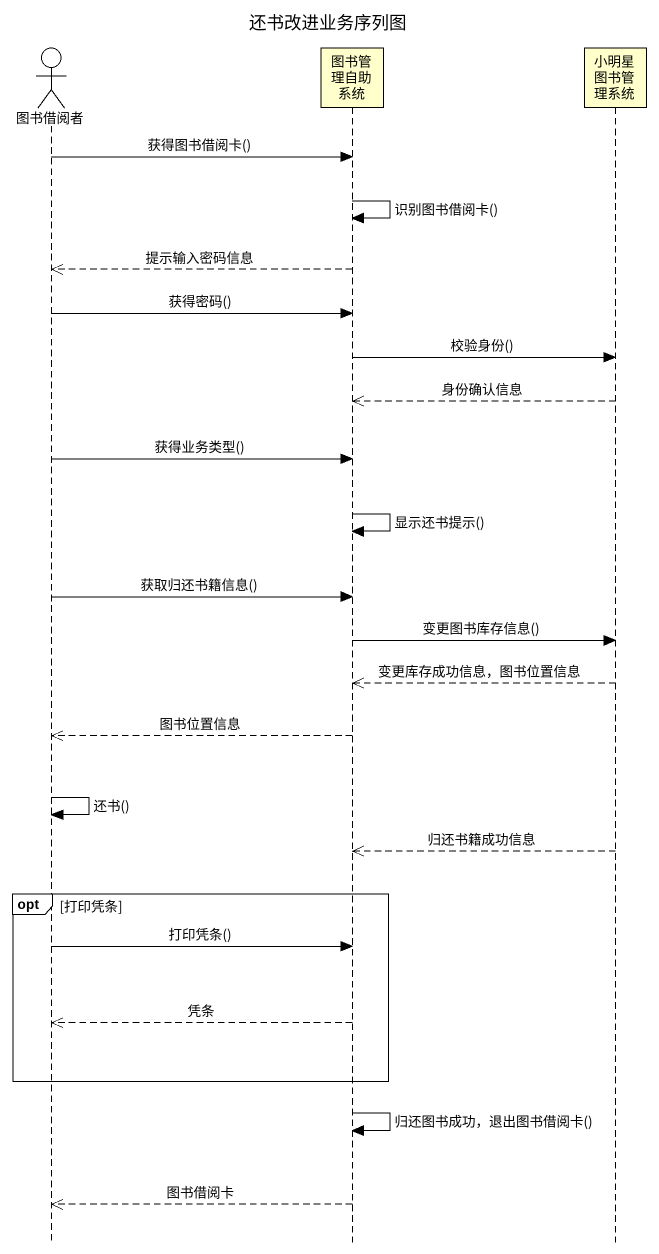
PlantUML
@startuml
title 还书改进业务序列图
hide footbox
actor 图书借阅者
participant 图书管理自助系统
participant 小明星图书管理系统

图书借阅者 -> 图书管理自助系统 : 获得图书借阅卡()
图书管理自助系统 -> 图书管理自助系统 : 识别图书借阅卡()
图书管理自助系统 -->> 图书借阅者 : 提示输入密码信息
图书借阅者 -> 图书管理自助系统 : 获得密码()
图书管理自助系统 -> 小明星图书管理系统 : 校验身份()
小明星图书管理系统 -->> 图书管理自助系统 : 身份确认信息
图书借阅者 -> 图书管理自助系统 : 获得业务类型()
图书管理自助系统 -> 图书管理自助系统 : 显示还书提示()
图书借阅者 -> 图书管理自助系统 : 获取归还书籍信息()
图书管理自助系统 -> 小明星图书管理系统 : 变更图书库存信息()
小明星图书管理系统 -->> 图书管理自助系统 : 变更库存成功信息，图书位置信息
图书管理自助系统 -->> 图书借阅者 : 图书位置信息
图书借阅者 -> 图书借阅者 : 还书()
小明星图书管理系统 -->> 图书管理自助系统 : 归还书籍成功信息
opt 打印凭条
  图书借阅者 -> 图书管理自助系统 : 打印凭条()
  图书管理自助系统 -->> 图书借阅者 : 凭条
end
图书管理自助系统 -> 图书管理自助系统 : 归还图书成功，退出图书借阅卡()
图书管理自助系统 -->> 图书借阅者 : 图书借阅卡
@enduml
